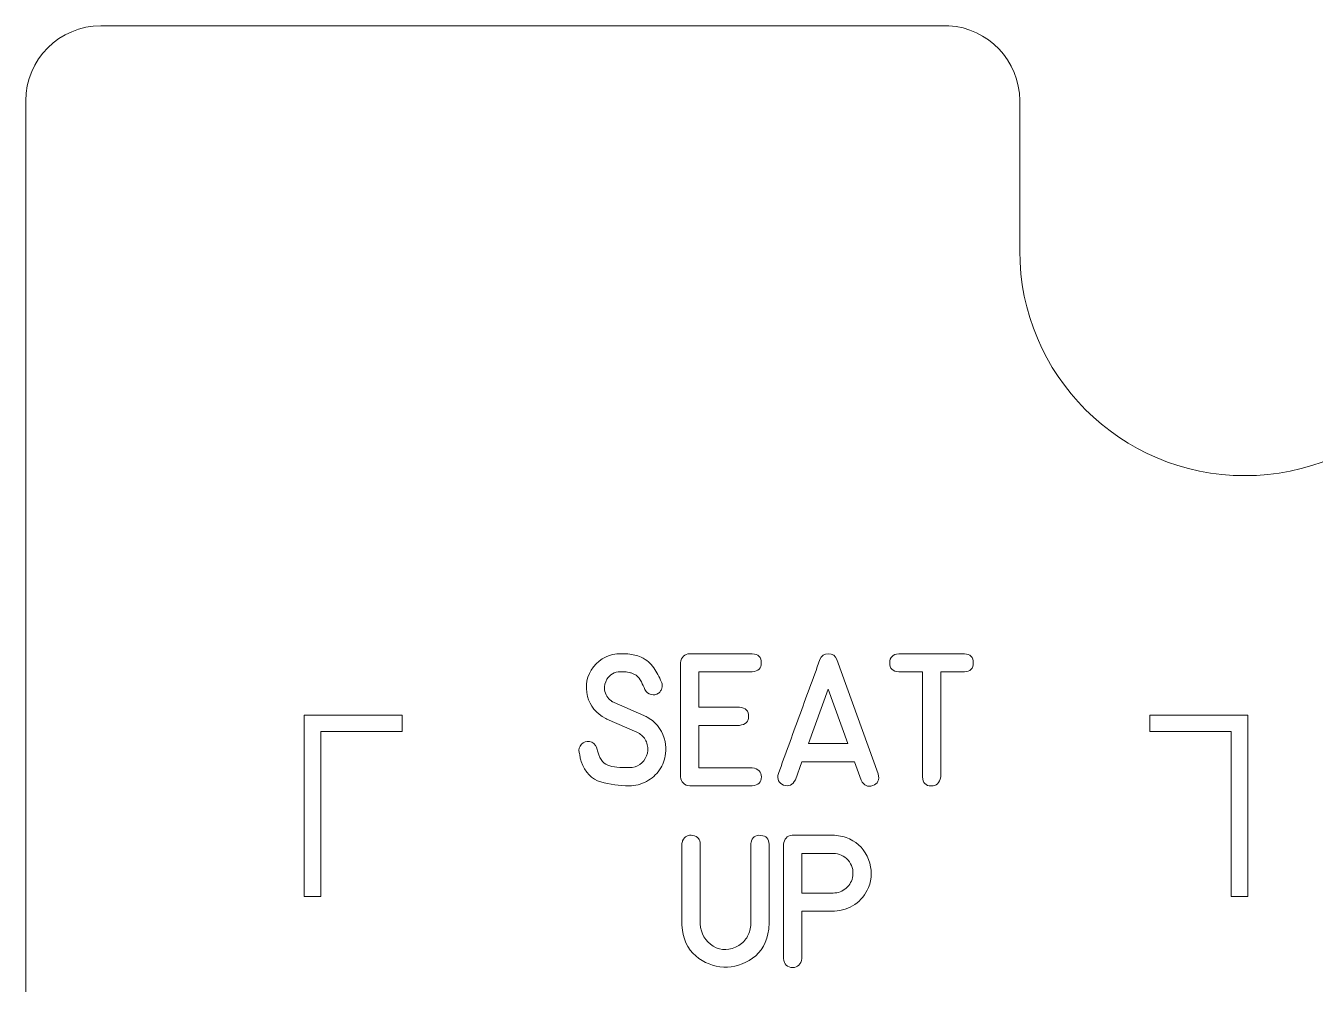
# Model space of a CAD drawing. Header units: millimetres. Extents: x -31 to 34, y -119 to 119.
# Drawn here: x -30.58 to 3.8, y -72.77 to -47.21 of the extents above; entities that cross this region are included whole.
import ezdxf

# ---------------------------------------------------------------- set-up
doc = ezdxf.new("R2010")
doc.units = ezdxf.units.MM
doc.header["$MEASUREMENT"] = 0
doc.layers.add('Layer 1', color=7, linetype='Continuous')

msp = doc.modelspace()

# ---------------------------------------------------------------- linework, layer by layer
at = {"layer": 'Layer 1', "color": 250, "lineweight": 9}
msp.add_open_spline([(32.4211, -47.2063), (32.4211, -47.2063), (9.9211, -47.2063), (9.9211, -47.2063), (9.9211, -47.2063), (8.8211, -47.2063), (7.9211, -48.1063), (7.9211, -49.2063), (7.9211, -49.2063), (7.9211, -49.2063), (7.9211, -53.2063), (7.9211, -53.2063), (7.9211, -53.2063), (7.9211, -56.5201), (5.2348, -59.2063), (1.9211, -59.2063), (1.9211, -59.2063), (-1.3926, -59.2063), (-4.0789, -56.5201), (-4.0789, -53.2063), (-4.0789, -53.2063), (-4.0789, -53.2063), (-4.0789, -49.2034), (-4.0789, -49.2034), (-4.0789, -49.2034), (-4.0789, -48.1393), (-4.9211, -47.2624), (-5.9718, -47.2063), (-5.9718, -47.2063), (-5.9718, -47.2063), (-28.5789, -47.2063), (-28.5789, -47.2063), (-28.5789, -47.2063), (-29.6789, -47.2063), (-30.5789, -48.1063), (-30.5789, -49.2063), (-30.5789, -49.2063), (-30.5789, -49.2063), (-30.5789, -117.014), (-30.5789, -117.014), (-30.5789, -117.014), (-30.519, -118.0596), (-29.6463, -118.8967), (-28.5868, -118.8991), (-28.5868, -118.8991), (-28.5868, -118.8991), (-5.5182, -115.3422), (-5.5182, -115.3422), (-5.5182, -115.3422), (-4.6157, -115.0229), (-4.1485, -114.39), (-4.0795, -113.4263), (-4.0795, -113.4263), (-4.0795, -113.4263), (-4.0795, -108.2209), (-4.0795, -108.2209), (-4.0795, -108.2209), (-4.0795, -104.9071), (-1.3926, -102.2299), (1.9211, -102.2299), (1.9211, -102.2299), (5.2348, -102.2299), (7.9211, -104.9161), (7.9211, -108.2299), (7.9211, -108.2299), (7.9211, -108.2299), (7.9211, -110.9821), (7.9211, -110.9821), (7.9211, -110.9821), (7.9211, -112.0689), (8.7998, -112.9604), (9.8818, -112.9816), (9.8818, -112.9816), (9.8818, -112.9816), (32.7761, -109.4594), (32.7761, -109.4594), (32.7761, -109.4594), (33.8403, -109.1427), (34.396, -108.4894), (34.4211, -107.4851), (34.4211, -107.4851), (34.4211, -107.4851), (34.4211, -49.2063), (34.4211, -49.2063), (34.4211, -49.2063), (34.4211, -48.1063), (33.5211, -47.2063), (32.4211, -47.2063)], degree=3, knots=[0, 0, 0, 0, 0.0434783, 0.0434783, 0.0434783, 0.0434783, 0.0869565, 0.0869565, 0.0869565, 0.0869565, 0.1304348, 0.1304348, 0.1304348, 0.1304348, 0.173913, 0.173913, 0.173913, 0.173913, 0.2173913, 0.2173913, 0.2173913, 0.2173913, 0.2608696, 0.2608696, 0.2608696, 0.2608696, 0.3043478, 0.3043478, 0.3043478, 0.3043478, 0.3478261, 0.3478261, 0.3478261, 0.3478261, 0.3913043, 0.3913043, 0.3913043, 0.3913043, 0.4347826, 0.4347826, 0.4347826, 0.4347826, 0.4782609, 0.4782609, 0.4782609, 0.4782609, 0.5217391, 0.5217391, 0.5217391, 0.5217391, 0.5652174, 0.5652174, 0.5652174, 0.5652174, 0.6086957, 0.6086957, 0.6086957, 0.6086957, 0.6521739, 0.6521739, 0.6521739, 0.6521739, 0.6956522, 0.6956522, 0.6956522, 0.6956522, 0.7391304, 0.7391304, 0.7391304, 0.7391304, 0.7826087, 0.7826087, 0.7826087, 0.7826087, 0.826087, 0.826087, 0.826087, 0.826087, 0.8695652, 0.8695652, 0.8695652, 0.8695652, 0.9130435, 0.9130435, 0.9130435, 0.9130435, 1, 1, 1, 1], dxfattribs=at)
at = {"layer": 'Layer 1', "color": 240, "lineweight": 9}
for points, knots in [([(-14.0967, -65.6058), (-14.0967, -65.6058), (-14.0691, -65.6175), (-14.0691, -65.6175), (-14.0691, -65.6175), (-14.0691, -65.6175), (-14.0379, -65.6328), (-14.0379, -65.6328), (-14.0379, -65.6328), (-14.0379, -65.6328), (-14.0103, -65.6487), (-14.0103, -65.6487), (-14.0103, -65.6487), (-14.0026, -65.6546), (-13.9932, -65.6599), (-13.9838, -65.6652), (-13.9838, -65.6652), (-13.9738, -65.6699), (-13.9644, -65.6757), (-13.955, -65.681), (-13.955, -65.681), (-13.7281, -65.8304), (-13.587, -66.0373), (-13.5335, -66.3013), (-13.5335, -66.3013), (-13.5129, -66.4048), (-13.5082, -66.5112), (-13.5193, -66.62), (-13.5193, -66.62), (-13.5382, -66.7764), (-13.5928, -66.9204), (-13.684, -67.0533), (-13.684, -67.0533), (-13.7751, -67.1862), (-13.8898, -67.2885), (-14.0273, -67.3608), (-14.0273, -67.3608), (-14.1755, -67.439), (-14.329, -67.4778), (-14.4877, -67.4778), (-14.4877, -67.4778), (-14.754, -67.4778), (-15.008, -67.4437), (-15.2509, -67.3755), (-15.2509, -67.3755), (-15.4931, -67.3073), (-15.6659, -67.1245), (-15.7688, -66.8269), (-15.7688, -66.8269), (-15.783, -66.7887), (-15.7929, -66.7499), (-15.8, -66.7099), (-15.8, -66.7099), (-15.8071, -66.6694), (-15.8153, -66.6294), (-15.8241, -66.5888), (-15.8241, -66.5888), (-15.8412, -66.5065), (-15.8212, -66.4336), (-15.763, -66.3701), (-15.763, -66.3701), (-15.7053, -66.3072), (-15.633, -66.2831), (-15.5472, -66.2978), (-15.5472, -66.2978), (-15.4561, -66.3166), (-15.3931, -66.3725), (-15.3573, -66.4665), (-15.3573, -66.4665), (-15.3573, -66.4665), (-15.352, -66.4824), (-15.352, -66.4824), (-15.352, -66.4824), (-15.2973, -66.7317), (-15.2009, -66.8805), (-15.0639, -66.9287), (-15.0639, -66.9287), (-14.9263, -66.9769), (-14.7358, -66.9986), (-14.4912, -66.9939), (-14.4912, -66.9939), (-14.266, -66.9939), (-14.1114, -66.8881), (-14.0273, -66.677), (-14.0273, -66.677), (-13.9909, -66.5829), (-13.985, -66.4848), (-14.0103, -66.383), (-14.0103, -66.383), (-14.0356, -66.2819), (-14.0855, -66.1967), (-14.1602, -66.1291), (-14.1602, -66.1291), (-14.1937, -66.1002), (-14.2372, -66.0738), (-14.2913, -66.0485), (-14.2913, -66.0485), (-14.2913, -66.0485), (-15.0886, -65.6987), (-15.0886, -65.6987), (-15.0886, -65.6987), (-15.0886, -65.6987), (-15.1145, -65.6846), (-15.1145, -65.6846), (-15.1145, -65.6846), (-15.3755, -65.547), (-15.5372, -65.3512), (-15.6001, -65.0972), (-15.6001, -65.0972), (-15.6771, -64.8032), (-15.6236, -64.5398), (-15.439, -64.3058), (-15.439, -64.3058), (-15.255, -64.0724), (-15.0127, -63.9554), (-14.7135, -63.9554), (-14.7135, -63.9554), (-14.7135, -63.9554), (-14.5236, -63.9607), (-14.5236, -63.9607), (-14.5236, -63.9607), (-14.4618, -63.9719), (-14.4019, -63.983), (-14.3448, -63.9942), (-14.3448, -63.9942), (-14.2872, -64.0048), (-14.229, -64.0236), (-14.1708, -64.0501), (-14.1708, -64.0501), (-14.0262, -64.1177), (-13.915, -64.2112), (-13.838, -64.3293), (-13.838, -64.3293), (-13.761, -64.4475), (-13.6916, -64.5757), (-13.6299, -64.7133), (-13.6299, -64.7133), (-13.624, -64.7262), (-13.6187, -64.7409), (-13.614, -64.758), (-13.614, -64.758), (-13.6017, -64.8144), (-13.6075, -64.8655), (-13.6316, -64.9114), (-13.6316, -64.9114), (-13.6452, -64.9402), (-13.6599, -64.962), (-13.6746, -64.9767), (-13.6746, -64.9767), (-13.6893, -64.992), (-13.7016, -65.002), (-13.7104, -65.0078), (-13.7104, -65.0078), (-13.7704, -65.0502), (-13.8357, -65.0631), (-13.9068, -65.0455), (-13.9068, -65.0455), (-13.9785, -65.0296), (-14.0326, -64.9837), (-14.0708, -64.9079), (-14.0708, -64.9079), (-14.1008, -64.8414), (-14.1326, -64.7732), (-14.1661, -64.7039), (-14.1661, -64.7039), (-14.2002, -64.6345), (-14.2478, -64.5769), (-14.3084, -64.5304), (-14.3084, -64.5304), (-14.3337, -64.5122), (-14.3583, -64.4987), (-14.3819, -64.4904), (-14.3819, -64.4904), (-14.4054, -64.4816), (-14.4313, -64.4722), (-14.4601, -64.4616), (-14.4601, -64.4616), (-14.4601, -64.4616), (-14.5718, -64.4428), (-14.5718, -64.4428), (-14.5718, -64.4428), (-14.5718, -64.4428), (-14.7305, -64.4375), (-14.7305, -64.4375), (-14.7305, -64.4375), (-14.8846, -64.4399), (-15.0022, -64.5063), (-15.0833, -64.6374), (-15.0833, -64.6374), (-15.1386, -64.7215), (-15.1591, -64.815), (-15.1456, -64.9185), (-15.1456, -64.9185), (-15.1297, -65.0455), (-15.0698, -65.1442), (-14.9663, -65.2148), (-14.9663, -65.2148), (-14.9616, -65.2177), (-14.9569, -65.2218), (-14.951, -65.226), (-14.951, -65.226), (-14.9451, -65.2295), (-14.9387, -65.2336), (-14.9322, -65.2371), (-14.9322, -65.2371), (-14.9322, -65.2371), (-14.9128, -65.2454), (-14.9128, -65.2454), (-14.9128, -65.2454), (-14.9128, -65.2454), (-14.8922, -65.2542), (-14.8922, -65.2542), (-14.8922, -65.2542), (-14.8922, -65.2542), (-14.0967, -65.6058), (-14.0967, -65.6058)], [0, 0, 0, 0, 0.0181818, 0.0181818, 0.0181818, 0.0181818, 0.0363636, 0.0363636, 0.0363636, 0.0363636, 0.0545455, 0.0545455, 0.0545455, 0.0545455, 0.0727273, 0.0727273, 0.0727273, 0.0727273, 0.0909091, 0.0909091, 0.0909091, 0.0909091, 0.1090909, 0.1090909, 0.1090909, 0.1090909, 0.1272727, 0.1272727, 0.1272727, 0.1272727, 0.1454545, 0.1454545, 0.1454545, 0.1454545, 0.1636364, 0.1636364, 0.1636364, 0.1636364, 0.1818182, 0.1818182, 0.1818182, 0.1818182, 0.2, 0.2, 0.2, 0.2, 0.2181818, 0.2181818, 0.2181818, 0.2181818, 0.2363636, 0.2363636, 0.2363636, 0.2363636, 0.2545455, 0.2545455, 0.2545455, 0.2545455, 0.2727273, 0.2727273, 0.2727273, 0.2727273, 0.2909091, 0.2909091, 0.2909091, 0.2909091, 0.3090909, 0.3090909, 0.3090909, 0.3090909, 0.3272727, 0.3272727, 0.3272727, 0.3272727, 0.3454545, 0.3454545, 0.3454545, 0.3454545, 0.3636364, 0.3636364, 0.3636364, 0.3636364, 0.3818182, 0.3818182, 0.3818182, 0.3818182, 0.4, 0.4, 0.4, 0.4, 0.4181818, 0.4181818, 0.4181818, 0.4181818, 0.4363636, 0.4363636, 0.4363636, 0.4363636, 0.4545455, 0.4545455, 0.4545455, 0.4545455, 0.4727273, 0.4727273, 0.4727273, 0.4727273, 0.4909091, 0.4909091, 0.4909091, 0.4909091, 0.5090909, 0.5090909, 0.5090909, 0.5090909, 0.5272727, 0.5272727, 0.5272727, 0.5272727, 0.5454545, 0.5454545, 0.5454545, 0.5454545, 0.5636364, 0.5636364, 0.5636364, 0.5636364, 0.5818182, 0.5818182, 0.5818182, 0.5818182, 0.6, 0.6, 0.6, 0.6, 0.6181818, 0.6181818, 0.6181818, 0.6181818, 0.6363636, 0.6363636, 0.6363636, 0.6363636, 0.6545455, 0.6545455, 0.6545455, 0.6545455, 0.6727273, 0.6727273, 0.6727273, 0.6727273, 0.6909091, 0.6909091, 0.6909091, 0.6909091, 0.7090909, 0.7090909, 0.7090909, 0.7090909, 0.7272727, 0.7272727, 0.7272727, 0.7272727, 0.7454545, 0.7454545, 0.7454545, 0.7454545, 0.7636364, 0.7636364, 0.7636364, 0.7636364, 0.7818182, 0.7818182, 0.7818182, 0.7818182, 0.8, 0.8, 0.8, 0.8, 0.8181818, 0.8181818, 0.8181818, 0.8181818, 0.8363636, 0.8363636, 0.8363636, 0.8363636, 0.8545455, 0.8545455, 0.8545455, 0.8545455, 0.8727273, 0.8727273, 0.8727273, 0.8727273, 0.8909091, 0.8909091, 0.8909091, 0.8909091, 0.9090909, 0.9090909, 0.9090909, 0.9090909, 0.9272727, 0.9272727, 0.9272727, 0.9272727, 0.9454545, 0.9454545, 0.9454545, 0.9454545, 0.9636364, 0.9636364, 0.9636364, 0.9636364, 1, 1, 1, 1]), ([(-11.2105, -64.4358), (-11.2105, -64.4358), (-12.6386, -64.4358), (-12.6386, -64.4358), (-12.6386, -64.4358), (-12.6386, -64.4358), (-12.6386, -65.3782), (-12.6386, -65.3782), (-12.6386, -65.3782), (-12.6386, -65.3782), (-11.5497, -65.3782), (-11.5497, -65.3782), (-11.5497, -65.3782), (-11.3869, -65.4023), (-11.3057, -65.4841), (-11.3063, -65.6234), (-11.3063, -65.6234), (-11.3069, -65.7633), (-11.388, -65.8445), (-11.5497, -65.8674), (-11.5497, -65.8674), (-11.5497, -65.8674), (-12.6386, -65.8674), (-12.6386, -65.8674), (-12.6386, -65.8674), (-12.6386, -65.8674), (-12.6386, -66.9992), (-12.6386, -66.9992), (-12.6386, -66.9992), (-12.6386, -66.9992), (-11.2105, -66.9992), (-11.2105, -66.9992), (-11.2105, -66.9992), (-11.0488, -67.0233), (-10.9677, -67.1039), (-10.9677, -67.242), (-10.9677, -67.242), (-10.9677, -67.3796), (-11.0488, -67.4602), (-11.2105, -67.4831), (-11.2105, -67.4831), (-11.2105, -67.4831), (-12.8779, -67.4831), (-12.8779, -67.4831), (-12.8779, -67.4831), (-13.0214, -67.4649), (-13.1031, -67.3831), (-13.1225, -67.2385), (-13.1225, -67.2385), (-13.1225, -67.2385), (-13.1225, -64.1965), (-13.1225, -64.1965), (-13.1225, -64.1965), (-13.1007, -64.0448), (-13.019, -63.9648), (-12.8779, -63.9554), (-12.8779, -63.9554), (-12.8779, -63.9554), (-11.2105, -63.9554), (-11.2105, -63.9554), (-11.2105, -63.9554), (-11.0488, -63.9677), (-10.9677, -64.0489), (-10.9683, -64.1976), (-10.9683, -64.1976), (-10.9688, -64.3464), (-11.05, -64.4258), (-11.2105, -64.4358)], [0, 0, 0, 0, 0.0555556, 0.0555556, 0.0555556, 0.0555556, 0.1111111, 0.1111111, 0.1111111, 0.1111111, 0.1666667, 0.1666667, 0.1666667, 0.1666667, 0.2222222, 0.2222222, 0.2222222, 0.2222222, 0.2777778, 0.2777778, 0.2777778, 0.2777778, 0.3333333, 0.3333333, 0.3333333, 0.3333333, 0.3888889, 0.3888889, 0.3888889, 0.3888889, 0.4444444, 0.4444444, 0.4444444, 0.4444444, 0.5, 0.5, 0.5, 0.5, 0.5555556, 0.5555556, 0.5555556, 0.5555556, 0.6111111, 0.6111111, 0.6111111, 0.6111111, 0.6666667, 0.6666667, 0.6666667, 0.6666667, 0.7222222, 0.7222222, 0.7222222, 0.7222222, 0.7777778, 0.7777778, 0.7777778, 0.7777778, 0.8333333, 0.8333333, 0.8333333, 0.8333333, 0.8888889, 0.8888889, 0.8888889, 0.8888889, 1, 1, 1, 1]), ([(-10.5121, -67.1509), (-10.3286, -66.6441), (-10.1446, -66.1379), (-9.9606, -65.6322), (-9.9606, -65.6322), (-9.7759, -65.1266), (-9.5913, -64.6204), (-9.4067, -64.1141), (-9.4067, -64.1141), (-9.3685, -64.0095), (-9.2932, -63.9566), (-9.1809, -63.9554), (-9.1809, -63.9554), (-9.068, -63.9542), (-8.9922, -64.0071), (-8.9534, -64.1141), (-8.9534, -64.1141), (-8.9534, -64.1141), (-7.8492, -67.1591), (-7.8492, -67.1591), (-7.8492, -67.1591), (-7.8151, -67.3214), (-7.8645, -67.4255), (-7.9974, -67.4725), (-7.9974, -67.4725), (-8.1309, -67.5201), (-8.2332, -67.4713), (-8.3061, -67.3279), (-8.3061, -67.3279), (-8.3061, -67.3279), (-8.483, -66.8352), (-8.483, -66.8352), (-8.483, -66.8352), (-8.483, -66.8352), (-9.8871, -66.8352), (-9.8871, -66.8352), (-9.8871, -66.8352), (-9.8871, -66.8352), (-10.0593, -67.3161), (-10.0593, -67.3161), (-10.0593, -67.3161), (-10.1328, -67.4608), (-10.2375, -67.5078), (-10.3727, -67.4578), (-10.3727, -67.4578), (-10.5085, -67.4084), (-10.555, -67.3055), (-10.5121, -67.1509)], [0, 0, 0, 0, 0.0769231, 0.0769231, 0.0769231, 0.0769231, 0.1538462, 0.1538462, 0.1538462, 0.1538462, 0.2307692, 0.2307692, 0.2307692, 0.2307692, 0.3076923, 0.3076923, 0.3076923, 0.3076923, 0.3846154, 0.3846154, 0.3846154, 0.3846154, 0.4615385, 0.4615385, 0.4615385, 0.4615385, 0.5384615, 0.5384615, 0.5384615, 0.5384615, 0.6153846, 0.6153846, 0.6153846, 0.6153846, 0.6923077, 0.6923077, 0.6923077, 0.6923077, 0.7692308, 0.7692308, 0.7692308, 0.7692308, 0.8461538, 0.8461538, 0.8461538, 0.8461538, 1, 1, 1, 1]), ([(-6.6722, -67.242), (-6.6722, -67.242), (-6.6722, -64.441), (-6.6722, -64.441), (-6.6722, -64.441), (-6.6722, -64.441), (-7.3042, -64.441), (-7.3042, -64.441), (-7.3042, -64.441), (-7.4648, -64.4287), (-7.5453, -64.3476), (-7.5447, -64.1994), (-7.5447, -64.1994), (-7.5441, -64.0506), (-7.4636, -63.9689), (-7.3042, -63.9554), (-7.3042, -63.9554), (-7.3042, -63.9554), (-5.5557, -63.9554), (-5.5557, -63.9554), (-5.5557, -63.9554), (-5.3975, -63.9677), (-5.3176, -64.0495), (-5.317, -64.1994), (-5.317, -64.1994), (-5.3164, -64.3487), (-5.3963, -64.4299), (-5.5557, -64.441), (-5.5557, -64.441), (-5.5557, -64.441), (-6.186, -64.441), (-6.186, -64.441), (-6.186, -64.441), (-6.186, -64.441), (-6.186, -67.242), (-6.186, -67.242), (-6.186, -67.242), (-6.2124, -67.4049), (-6.2971, -67.4855), (-6.4405, -67.4831), (-6.4405, -67.4831), (-6.5834, -67.4807), (-6.6604, -67.4002), (-6.6722, -67.242)], [0, 0, 0, 0, 0.0833333, 0.0833333, 0.0833333, 0.0833333, 0.1666667, 0.1666667, 0.1666667, 0.1666667, 0.25, 0.25, 0.25, 0.25, 0.3333333, 0.3333333, 0.3333333, 0.3333333, 0.4166667, 0.4166667, 0.4166667, 0.4166667, 0.5, 0.5, 0.5, 0.5, 0.5833333, 0.5833333, 0.5833333, 0.5833333, 0.6666667, 0.6666667, 0.6666667, 0.6666667, 0.75, 0.75, 0.75, 0.75, 0.8333333, 0.8333333, 0.8333333, 0.8333333, 1, 1, 1, 1]), ([(-8.6588, -66.3513), (-8.6588, -66.3513), (-9.1827, -64.9044), (-9.1827, -64.9044), (-9.1827, -64.9044), (-9.1827, -64.9044), (-9.7095, -66.3513), (-9.7095, -66.3513), (-9.7095, -66.3513), (-9.7095, -66.3513), (-8.6588, -66.3513), (-8.6588, -66.3513)], [0, 0, 0, 0, 0.25, 0.25, 0.25, 0.25, 0.5, 0.5, 0.5, 0.5, 1, 1, 1, 1]), ([(-9.1827, -64.9044), (-9.1827, -64.9044), (-8.6588, -66.3513), (-8.6588, -66.3513), (-8.6588, -66.3513), (-8.6588, -66.3513), (-9.1827, -64.9044), (-9.1827, -64.9044)], [0, 0, 0, 0, 0.3333333, 0.3333333, 0.3333333, 0.3333333, 1, 1, 1, 1]), ([(-22.9355, -65.5915), (-22.9355, -65.5915), (-22.7143, -65.5915), (-22.7143, -65.5915), (-22.7143, -65.5915), (-22.7143, -65.5915), (-20.5451, -65.5915), (-20.5451, -65.5915), (-20.5451, -65.5915), (-20.5451, -65.5915), (-20.5451, -66.0342), (-20.5451, -66.0342), (-20.5451, -66.0342), (-20.5451, -66.0342), (-22.7143, -66.0342), (-22.7143, -66.0342), (-22.7143, -66.0342), (-22.7143, -66.0342), (-22.7143, -70.4343), (-22.7143, -70.4343), (-22.7143, -70.4343), (-22.7143, -70.4343), (-23.1569, -70.4343), (-23.1569, -70.4343), (-23.1569, -70.4343), (-23.1569, -70.4343), (-23.1569, -65.5915), (-23.1569, -65.5915), (-23.1569, -65.5915), (-23.1569, -65.5915), (-22.9355, -65.5915), (-22.9355, -65.5915)], [0, 0, 0, 0, 0.1111111, 0.1111111, 0.1111111, 0.1111111, 0.2222222, 0.2222222, 0.2222222, 0.2222222, 0.3333333, 0.3333333, 0.3333333, 0.3333333, 0.4444444, 0.4444444, 0.4444444, 0.4444444, 0.5555556, 0.5555556, 0.5555556, 0.5555556, 0.6666667, 0.6666667, 0.6666667, 0.6666667, 0.7777778, 0.7777778, 0.7777778, 0.7777778, 1, 1, 1, 1]), ([(1.7777, -65.5915), (1.7777, -65.5915), (1.5565, -65.5915), (1.5565, -65.5915), (1.5565, -65.5915), (1.5565, -65.5915), (-0.6127, -65.5915), (-0.6127, -65.5915), (-0.6127, -65.5915), (-0.6127, -65.5915), (-0.6127, -66.0342), (-0.6127, -66.0342), (-0.6127, -66.0342), (-0.6127, -66.0342), (1.5565, -66.0342), (1.5565, -66.0342), (1.5565, -66.0342), (1.5565, -66.0342), (1.5565, -70.4343), (1.5565, -70.4343), (1.5565, -70.4343), (1.5565, -70.4343), (1.9991, -70.4343), (1.9991, -70.4343), (1.9991, -70.4343), (1.9991, -70.4343), (1.9991, -65.5915), (1.9991, -65.5915), (1.9991, -65.5915), (1.9991, -65.5915), (1.7777, -65.5915), (1.7777, -65.5915)], [0, 0, 0, 0, 0.1111111, 0.1111111, 0.1111111, 0.1111111, 0.2222222, 0.2222222, 0.2222222, 0.2222222, 0.3333333, 0.3333333, 0.3333333, 0.3333333, 0.4444444, 0.4444444, 0.4444444, 0.4444444, 0.5555556, 0.5555556, 0.5555556, 0.5555556, 0.6666667, 0.6666667, 0.6666667, 0.6666667, 0.7777778, 0.7777778, 0.7777778, 0.7777778, 1, 1, 1, 1]), ([(-10.7628, -71.162), (-10.7628, -71.162), (-10.7628, -71.1967), (-10.7628, -71.1967), (-10.7628, -71.1967), (-10.7663, -71.2543), (-10.7687, -71.2884), (-10.7693, -71.3002), (-10.7693, -71.3002), (-10.8175, -71.6512), (-10.9621, -71.9105), (-11.202, -72.0781), (-11.202, -72.0781), (-11.4419, -72.245), (-11.6982, -72.3232), (-11.9698, -72.3121), (-11.9698, -72.3121), (-12.2421, -72.3009), (-12.4914, -72.2021), (-12.7165, -72.0152), (-12.7165, -72.0152), (-12.9423, -71.8276), (-13.0652, -71.5548), (-13.0846, -71.1967), (-13.0846, -71.1967), (-13.0846, -71.1967), (-13.0846, -71.162), (-13.0846, -71.162), (-13.0846, -71.162), (-13.0846, -71.162), (-13.0846, -69.0384), (-13.0846, -69.0384), (-13.0846, -69.0384), (-13.0846, -69.0043), (-13.0781, -68.9731), (-13.0658, -68.9455), (-13.0658, -68.9455), (-13.0105, -68.8249), (-12.9188, -68.7773), (-12.7906, -68.8026), (-12.7906, -68.8026), (-12.663, -68.8279), (-12.599, -68.9067), (-12.599, -69.0384), (-12.599, -69.0384), (-12.599, -69.0384), (-12.599, -71.162), (-12.599, -71.162), (-12.599, -71.162), (-12.5819, -71.4266), (-12.4655, -71.6242), (-12.2503, -71.7547), (-12.2503, -71.7547), (-12.0345, -71.8858), (-11.8082, -71.8799), (-11.5706, -71.7376), (-11.5706, -71.7376), (-11.4636, -71.6747), (-11.3854, -71.593), (-11.3354, -71.4931), (-11.3354, -71.4931), (-11.2855, -71.3931), (-11.2561, -71.2826), (-11.2467, -71.162), (-11.2467, -71.162), (-11.2467, -71.162), (-11.2467, -69.0384), (-11.2467, -69.0384), (-11.2467, -69.0384), (-11.2467, -69.0178), (-11.2455, -69.0025), (-11.2431, -68.9919), (-11.2431, -68.9919), (-11.2167, -68.8508), (-11.1303, -68.7867), (-10.9833, -68.8008), (-10.9833, -68.8008), (-10.8363, -68.8144), (-10.7628, -68.8937), (-10.7628, -69.0384), (-10.7628, -69.0384), (-10.7628, -69.0384), (-10.7628, -71.162), (-10.7628, -71.162)], [0, 0, 0, 0, 0.0454545, 0.0454545, 0.0454545, 0.0454545, 0.0909091, 0.0909091, 0.0909091, 0.0909091, 0.1363636, 0.1363636, 0.1363636, 0.1363636, 0.1818182, 0.1818182, 0.1818182, 0.1818182, 0.2272727, 0.2272727, 0.2272727, 0.2272727, 0.2727273, 0.2727273, 0.2727273, 0.2727273, 0.3181818, 0.3181818, 0.3181818, 0.3181818, 0.3636364, 0.3636364, 0.3636364, 0.3636364, 0.4090909, 0.4090909, 0.4090909, 0.4090909, 0.4545455, 0.4545455, 0.4545455, 0.4545455, 0.5, 0.5, 0.5, 0.5, 0.5454545, 0.5454545, 0.5454545, 0.5454545, 0.5909091, 0.5909091, 0.5909091, 0.5909091, 0.6363636, 0.6363636, 0.6363636, 0.6363636, 0.6818182, 0.6818182, 0.6818182, 0.6818182, 0.7272727, 0.7272727, 0.7272727, 0.7272727, 0.7727273, 0.7727273, 0.7727273, 0.7727273, 0.8181818, 0.8181818, 0.8181818, 0.8181818, 0.8636364, 0.8636364, 0.8636364, 0.8636364, 0.9090909, 0.9090909, 0.9090909, 0.9090909, 1, 1, 1, 1]), ([(-9.053, -68.7973), (-9.053, -68.7973), (-9.0201, -68.7973), (-9.0201, -68.7973), (-9.0201, -68.7973), (-8.8731, -68.8079), (-8.7379, -68.8408), (-8.6139, -68.8973), (-8.6139, -68.8973), (-8.3763, -69.0084), (-8.2082, -69.1918), (-8.1094, -69.447), (-8.1094, -69.447), (-8.0106, -69.7016), (-8.0118, -69.9503), (-8.1123, -70.1925), (-8.1123, -70.1925), (-8.1941, -70.3842), (-8.3146, -70.5347), (-8.4745, -70.6429), (-8.4745, -70.6429), (-8.6338, -70.7516), (-8.8161, -70.8122), (-9.0201, -70.8246), (-9.0201, -70.8246), (-9.0201, -70.8246), (-9.053, -70.8263), (-9.053, -70.8263), (-9.053, -70.8263), (-9.053, -70.8263), (-9.8903, -70.8263), (-9.8903, -70.8263), (-9.8903, -70.8263), (-9.8903, -70.8263), (-9.8903, -72.0822), (-9.8903, -72.0822), (-9.8903, -72.0822), (-9.9109, -72.2439), (-9.9926, -72.325), (-10.1349, -72.325), (-10.1349, -72.325), (-10.2772, -72.325), (-10.3583, -72.2439), (-10.3777, -72.0822), (-10.3777, -72.0822), (-10.3777, -72.0822), (-10.3777, -69.0384), (-10.3777, -69.0384), (-10.3777, -69.0384), (-10.3606, -68.8961), (-10.2848, -68.8155), (-10.1502, -68.7973), (-10.1502, -68.7973), (-10.1502, -68.7973), (-10.1349, -68.7973), (-10.1349, -68.7973), (-10.1349, -68.7973), (-10.1349, -68.7973), (-9.053, -68.7973), (-9.053, -68.7973)], [0, 0, 0, 0, 0.0625, 0.0625, 0.0625, 0.0625, 0.125, 0.125, 0.125, 0.125, 0.1875, 0.1875, 0.1875, 0.1875, 0.25, 0.25, 0.25, 0.25, 0.3125, 0.3125, 0.3125, 0.3125, 0.375, 0.375, 0.375, 0.375, 0.4375, 0.4375, 0.4375, 0.4375, 0.5, 0.5, 0.5, 0.5, 0.5625, 0.5625, 0.5625, 0.5625, 0.625, 0.625, 0.625, 0.625, 0.6875, 0.6875, 0.6875, 0.6875, 0.75, 0.75, 0.75, 0.75, 0.8125, 0.8125, 0.8125, 0.8125, 0.875, 0.875, 0.875, 0.875, 1, 1, 1, 1]), ([(-9.053, -69.2829), (-9.053, -69.2829), (-9.8903, -69.2829), (-9.8903, -69.2829), (-9.8903, -69.2829), (-9.8903, -69.2829), (-9.8903, -70.3389), (-9.8903, -70.3389), (-9.8903, -70.3389), (-9.8903, -70.3389), (-9.053, -70.3389), (-9.053, -70.3389), (-9.053, -70.3389), (-8.9219, -70.3389), (-8.8067, -70.2954), (-8.7062, -70.2078), (-8.7062, -70.2078), (-8.6056, -70.1208), (-8.5468, -70.0114), (-8.5292, -69.8809), (-8.5292, -69.8809), (-8.5086, -69.7221), (-8.5515, -69.5828), (-8.6568, -69.4629), (-8.6568, -69.4629), (-8.7626, -69.3429), (-8.8949, -69.2829), (-9.053, -69.2829)], [0, 0, 0, 0, 0.125, 0.125, 0.125, 0.125, 0.25, 0.25, 0.25, 0.25, 0.375, 0.375, 0.375, 0.375, 0.5, 0.5, 0.5, 0.5, 0.625, 0.625, 0.625, 0.625, 0.75, 0.75, 0.75, 0.75, 1, 1, 1, 1])]:
    msp.add_open_spline(points, degree=3, knots=knots, dxfattribs=at)

doc.saveas('drawing.dxf')
